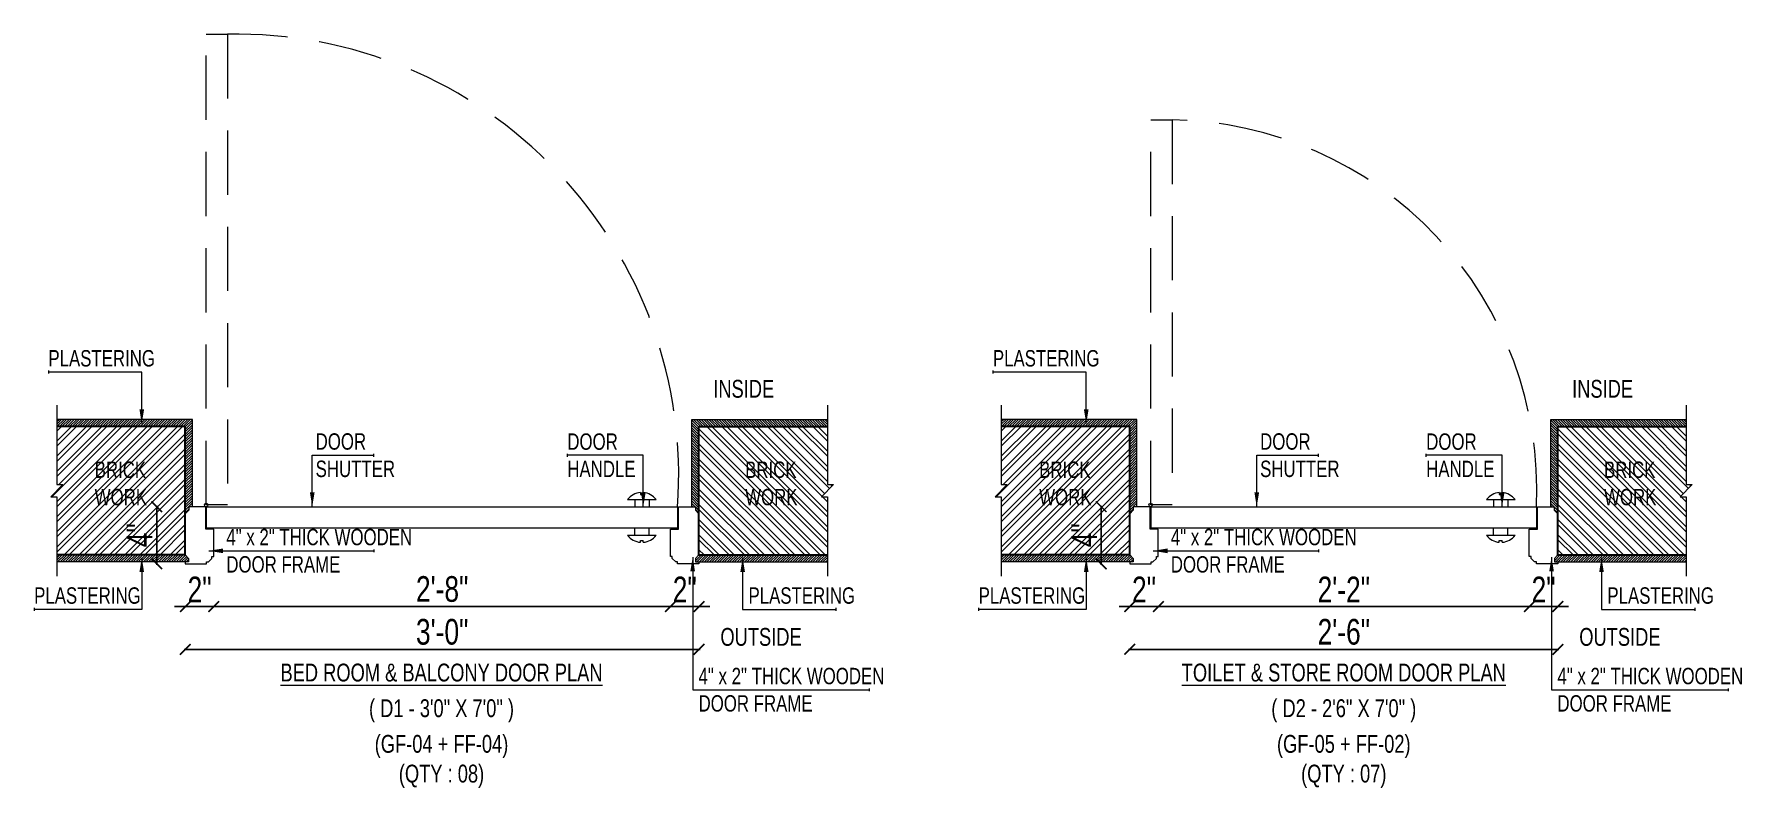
# Model space of a CAD drawing. Header units: inches. Extents: x 3365147 to 3374664, y 1380917 to 1384908.
# Drawn here: x 3372598.6 to 3372718.3, y 1381977.7 to 1382030.5 of the extents above; entities that cross this region are included whole.
import ezdxf

# ---------------------------------------------------------------- set-up
doc = ezdxf.new("R2010")
doc.units = ezdxf.units.IN
doc.header["$LTSCALE"] = 18
doc.header["$MEASUREMENT"] = 0
doc.header["$PDSIZE"] = -1
doc.linetypes.add('CONTINOUS', pattern=[0])
doc.linetypes.add('HIDDEN', pattern=[0.375, 0.25, -0.125])
for name, color, linetype, lineweight in [('DIM-03_BC', 1, 'Continuous', 9), ('DOORS-00_BC', 30, 'Continuous', 18), ('DOORS-SHUTTER_BC', 40, 'Continuous', 9), ('PLASTERING BAND HATCH_BC', 252, 'Continuous', 5), ('PLASTERING BAND-00_BC', 1, 'Continuous', 15), ('TEXT ARROW_BC', 4, 'Continuous', 13), ('TEXT-HEADING_BC', 2, 'Continuous', 25), ('TEXT_BC', 3, 'CONTINOUS', 18), ('TITLE TEXT-01_BC', 1, 'Continuous', 20), ('TITLE TEXT-02_BC', 3, 'Continuous', 18), ('TITLE TEXT-03_BC', 4, 'Continuous', 15), ('WALL-00_BC', 7, 'Continuous', 30), ('WALL-9 inch BRICK HATCH_BC', 22, 'Continuous', 0), ('WALL-ZIGZAG LINE_BC', 3, 'Continuous', 13), ('WINDOWS-00_BC', 30, 'Continuous', 18)]:
    doc.layers.add(name, color=color, linetype=linetype, lineweight=lineweight)
doc.styles.add('BC-TEXT_GENERAL', font='swisscl.ttf')
doc.styles.add('BC-WALL_DIM', font='swisscl.ttf')
doc.styles.add('BC_ROOM _DIM', font='swisscl.ttf')
doc.dimstyles.new('BC-RD2', dxfattribs={"dimscale": 0.8, "dimtxt": 6, "dimasz": 2.5, "dimexe": 4.5, "dimexo": 0, "dimgap": 1, "dimtad": 1, "dimdec": 4, "dimzin": 3, "dimdsep": 46, "dimlunit": 4, "dimtxsty": 'BC_ROOM _DIM', "dimblk": 'ARCHTICK', "dimcen": 0.0625, "dimdle": 0.25, "dimse1": 1, "dimse2": 1, "dimclrd": 8, "dimclre": 4, "dimclrt": 256, "dimadec": 0, "dimazin": 0, "dimtfac": 0.5, "dimtdec": 4, "dimtix": 1, "dimtofl": 0, "dimtmove": 2, "dimatfit": 2, "dimfxl": 0, "dimfrac": 1, "dimtolj": 1, "dimtzin": 1, "dimarcsym": 0})
doc.dimstyles.new('WALL DIM-02_BC', dxfattribs={"dimtxt": 4, "dimasz": 2, "dimexe": 4.5, "dimexo": 0, "dimgap": 1, "dimtad": 1, "dimdec": 1, "dimzin": 0, "dimdsep": 46, "dimlunit": 4, "dimtxsty": 'BC-WALL_DIM', "dimblk": 'ARCHTICK', "dimcen": 0.0625, "dimdle": 0.25, "dimse1": 1, "dimse2": 1, "dimclrd": 7, "dimclre": 4, "dimclrt": 256, "dimadec": 0, "dimazin": 0, "dimtfac": 0.5, "dimtdec": 1, "dimtix": 1, "dimtofl": 0, "dimtmove": 2, "dimatfit": 2, "dimfxl": 0, "dimfrac": 1, "dimtolj": 1, "dimtzin": 1, "dimlwd": -1, "dimarcsym": 0})

# ---------------------------------------------------------------- blocks, each defined once
blk = doc.blocks.new('ARCHTICK')
at = {"color": 0, "const_width": 0.15}
blk.add_lwpolyline([(-0.5, -0.5), (0.5, 0.5)], dxfattribs=at)
blk = doc.blocks.new('*D1458')
at = {"layer": 'Defpoints', "color": 0, "transparency": 16777216}
for p in [(3372675.4, 1381993.37), (3372705.4, 1381993.37), (3372675.4, 1381987.37)]:
    blk.add_point(p, dxfattribs=at)
at = {"layer": 'DIM-03_BC', "color": 254, "lineweight": -2, "transparency": 16777216}
blk.add_line((3372705.47, 1381987.37), (3372675.32, 1381987.37), dxfattribs=at)
at = {"layer": 'DIM-03_BC', "color": 254, "lineweight": -2, "transparency": 16777216, "xscale": 0.75, "yscale": 0.75, "zscale": 0.75, "rotation": 180}
blk.add_blockref('ARCHTICK', (3372675.4, 1381987.37), dxfattribs=at)
at = {"layer": 'DIM-03_BC', "color": 254, "lineweight": -2, "transparency": 16777216, "xscale": 0.75, "yscale": 0.75, "zscale": 0.75}
blk.add_blockref('ARCHTICK', (3372705.4, 1381987.37), dxfattribs=at)
at = {"layer": 'DIM-03_BC', "transparency": 16777216, "insert": (3372690.4, 1381988.59), "char_height": 1.8, "attachment_point": 5, "style": 'BC_ROOM _DIM'}
blk.add_mtext('\\A1;2\'-6"', dxfattribs=at)
blk = doc.blocks.new('_ArchTick')
at = {"color": 0, "linetype": 'ByBlock', "const_width": 0.15}
blk.add_lwpolyline([(-0.5, -0.5), (0.5, 0.5)], dxfattribs=at)
blk = doc.blocks.new('*D1459')
at = {"layer": 'Defpoints', "color": 0, "transparency": 16777216}
for p in [(3372673.4, 1381997.37), (3372675.79, 1381997.37), (3372675.4, 1381993.37)]:
    blk.add_point(p, dxfattribs=at)
at = {"layer": 'DIM-03_BC', "color": 254, "lineweight": -2, "transparency": 16777216}
blk.add_line((3372673.4, 1381993.29), (3372673.4, 1381997.44), dxfattribs=at)
at = {"layer": 'DIM-03_BC', "color": 254, "lineweight": -2, "transparency": 16777216, "xscale": 0.75, "yscale": 0.75, "zscale": 0.75}
for p, rotation in [((3372673.4, 1381997.37), 90), ((3372673.4, 1381993.37), 270)]:
    blk.add_blockref('ARCHTICK', p, dxfattribs=dict(at, rotation=rotation))
at = {"layer": 'DIM-03_BC', "transparency": 16777216, "insert": (3372672.2, 1381995.37), "char_height": 1.8, "attachment_point": 5, "rotation": 90, "style": 'BC_ROOM _DIM'}
blk.add_mtext('\\A1;4"', dxfattribs=at)
blk = doc.blocks.new('*D1467')
at = {"layer": 'Defpoints', "color": 0, "transparency": 16777216}
for p in [(3372677.4, 1381994.84), (3372675.4, 1381993.37), (3372677.4, 1381990.37)]:
    blk.add_point(p, dxfattribs=at)
at = {"layer": 'DIM-03_BC', "color": 254, "lineweight": -2, "transparency": 16777216}
for p, q in [((3372675.4, 1381990.37), (3372674.65, 1381990.37)), ((3372675.4, 1381990.37), (3372677.4, 1381990.37)), ((3372677.4, 1381990.37), (3372678.15, 1381990.37))]:
    blk.add_line(p, q, dxfattribs=at)
at = {"layer": 'DIM-03_BC', "color": 254, "lineweight": -2, "transparency": 16777216, "xscale": 0.75, "yscale": 0.75, "zscale": 0.75}
blk.add_blockref('ARCHTICK', (3372675.4, 1381990.37), dxfattribs=at)
at = {"layer": 'DIM-03_BC', "color": 254, "lineweight": -2, "transparency": 16777216, "xscale": 0.75, "yscale": 0.75, "zscale": 0.75, "rotation": 180}
blk.add_blockref('ARCHTICK', (3372677.4, 1381990.37), dxfattribs=at)
at = {"layer": 'DIM-03_BC', "transparency": 16777216, "insert": (3372676.4, 1381991.57), "char_height": 1.8, "attachment_point": 5, "style": 'BC_ROOM _DIM'}
blk.add_mtext('\\A1;2"', dxfattribs=at)
blk = doc.blocks.new('*D1468')
at = {"layer": 'Defpoints', "color": 0, "transparency": 16777216}
for p in [(3372677.4, 1381994.84), (3372703.4, 1381994.84), (3372703.4, 1381990.37)]:
    blk.add_point(p, dxfattribs=at)
at = {"layer": 'DIM-03_BC', "color": 254, "lineweight": -2, "transparency": 16777216}
blk.add_line((3372677.32, 1381990.37), (3372703.47, 1381990.37), dxfattribs=at)
at = {"layer": 'DIM-03_BC', "color": 254, "lineweight": -2, "transparency": 16777216, "xscale": 0.75, "yscale": 0.75, "zscale": 0.75, "rotation": 180}
blk.add_blockref('ARCHTICK', (3372677.4, 1381990.37), dxfattribs=at)
at = {"layer": 'DIM-03_BC', "color": 254, "lineweight": -2, "transparency": 16777216, "xscale": 0.75, "yscale": 0.75, "zscale": 0.75}
blk.add_blockref('ARCHTICK', (3372703.4, 1381990.37), dxfattribs=at)
at = {"layer": 'DIM-03_BC', "transparency": 16777216, "insert": (3372690.4, 1381991.57), "char_height": 1.8, "attachment_point": 5, "style": 'BC_ROOM _DIM'}
blk.add_mtext('\\A1;2\'-2"', dxfattribs=at)
blk = doc.blocks.new('*D1469')
at = {"layer": 'Defpoints', "color": 0, "transparency": 16777216}
for p in [(3372703.4, 1381994.84), (3372705.4, 1381993.37), (3372705.4, 1381990.37)]:
    blk.add_point(p, dxfattribs=at)
at = {"layer": 'DIM-03_BC', "color": 254, "lineweight": -2, "transparency": 16777216}
for p, q in [((3372703.4, 1381990.37), (3372702.65, 1381990.37)), ((3372703.4, 1381990.37), (3372705.4, 1381990.37)), ((3372705.4, 1381990.37), (3372706.15, 1381990.37))]:
    blk.add_line(p, q, dxfattribs=at)
at = {"layer": 'DIM-03_BC', "color": 254, "lineweight": -2, "transparency": 16777216, "xscale": 0.75, "yscale": 0.75, "zscale": 0.75}
blk.add_blockref('ARCHTICK', (3372703.4, 1381990.37), dxfattribs=at)
at = {"layer": 'DIM-03_BC', "color": 254, "lineweight": -2, "transparency": 16777216, "xscale": 0.75, "yscale": 0.75, "zscale": 0.75, "rotation": 180}
blk.add_blockref('ARCHTICK', (3372705.4, 1381990.37), dxfattribs=at)
at = {"layer": 'DIM-03_BC', "transparency": 16777216, "insert": (3372704.4, 1381991.57), "char_height": 1.8, "attachment_point": 5, "style": 'BC_ROOM _DIM'}
blk.add_mtext('\\A1;2"', dxfattribs=at)
blk = doc.blocks.new('*D1479')
at = {"layer": 'Defpoints', "color": 0, "transparency": 16777216}
for p in [(3372609.22, 1381993.37), (3372645.22, 1381993.37), (3372609.22, 1381987.37)]:
    blk.add_point(p, dxfattribs=at)
at = {"layer": 'DIM-03_BC', "color": 254, "lineweight": -2, "transparency": 16777216}
blk.add_line((3372645.29, 1381987.37), (3372609.14, 1381987.37), dxfattribs=at)
at = {"layer": 'DIM-03_BC', "color": 254, "lineweight": -2, "transparency": 16777216, "xscale": 0.75, "yscale": 0.75, "zscale": 0.75, "rotation": 180}
blk.add_blockref('ARCHTICK', (3372609.22, 1381987.37), dxfattribs=at)
at = {"layer": 'DIM-03_BC', "color": 254, "lineweight": -2, "transparency": 16777216, "xscale": 0.75, "yscale": 0.75, "zscale": 0.75}
blk.add_blockref('ARCHTICK', (3372645.22, 1381987.37), dxfattribs=at)
at = {"layer": 'DIM-03_BC', "transparency": 16777216, "insert": (3372627.22, 1381988.59), "char_height": 1.8, "attachment_point": 5, "style": 'BC_ROOM _DIM'}
blk.add_mtext('\\A1;3\'-0"', dxfattribs=at)
blk = doc.blocks.new('*D1480')
at = {"layer": 'Defpoints', "color": 0, "transparency": 16777216}
for p in [(3372607.22, 1381997.37), (3372609.61, 1381997.37), (3372609.22, 1381993.37)]:
    blk.add_point(p, dxfattribs=at)
at = {"layer": 'DIM-03_BC', "color": 254, "lineweight": -2, "transparency": 16777216}
blk.add_line((3372607.22, 1381993.29), (3372607.22, 1381997.44), dxfattribs=at)
at = {"layer": 'DIM-03_BC', "color": 254, "lineweight": -2, "transparency": 16777216, "xscale": 0.75, "yscale": 0.75, "zscale": 0.75}
for p, rotation in [((3372607.22, 1381997.37), 90), ((3372607.22, 1381993.37), 270)]:
    blk.add_blockref('ARCHTICK', p, dxfattribs=dict(at, rotation=rotation))
at = {"layer": 'DIM-03_BC', "transparency": 16777216, "insert": (3372606.02, 1381995.37), "char_height": 1.8, "attachment_point": 5, "rotation": 90, "style": 'BC_ROOM _DIM'}
blk.add_mtext('\\A1;4"', dxfattribs=at)
blk = doc.blocks.new('*D1481')
at = {"layer": 'Defpoints', "color": 0, "transparency": 16777216}
for p in [(3372611.22, 1381994.84), (3372609.22, 1381993.37), (3372611.22, 1381990.37)]:
    blk.add_point(p, dxfattribs=at)
at = {"layer": 'DIM-03_BC', "color": 254, "lineweight": -2, "transparency": 16777216}
for p, q in [((3372609.22, 1381990.37), (3372608.47, 1381990.37)), ((3372609.22, 1381990.37), (3372611.22, 1381990.37)), ((3372611.22, 1381990.37), (3372611.97, 1381990.37))]:
    blk.add_line(p, q, dxfattribs=at)
at = {"layer": 'DIM-03_BC', "color": 254, "lineweight": -2, "transparency": 16777216, "xscale": 0.75, "yscale": 0.75, "zscale": 0.75}
blk.add_blockref('ARCHTICK', (3372609.22, 1381990.37), dxfattribs=at)
at = {"layer": 'DIM-03_BC', "color": 254, "lineweight": -2, "transparency": 16777216, "xscale": 0.75, "yscale": 0.75, "zscale": 0.75, "rotation": 180}
blk.add_blockref('ARCHTICK', (3372611.22, 1381990.37), dxfattribs=at)
at = {"layer": 'DIM-03_BC', "transparency": 16777216, "insert": (3372610.22, 1381991.57), "char_height": 1.8, "attachment_point": 5, "style": 'BC_ROOM _DIM'}
blk.add_mtext('\\A1;2"', dxfattribs=at)
blk = doc.blocks.new('*D1482')
at = {"layer": 'Defpoints', "color": 0, "transparency": 16777216}
for p in [(3372611.22, 1381994.84), (3372643.22, 1381994.84), (3372643.22, 1381990.37)]:
    blk.add_point(p, dxfattribs=at)
at = {"layer": 'DIM-03_BC', "color": 254, "lineweight": -2, "transparency": 16777216}
blk.add_line((3372611.14, 1381990.37), (3372643.29, 1381990.37), dxfattribs=at)
at = {"layer": 'DIM-03_BC', "color": 254, "lineweight": -2, "transparency": 16777216, "xscale": 0.75, "yscale": 0.75, "zscale": 0.75, "rotation": 180}
blk.add_blockref('ARCHTICK', (3372611.22, 1381990.37), dxfattribs=at)
at = {"layer": 'DIM-03_BC', "color": 254, "lineweight": -2, "transparency": 16777216, "xscale": 0.75, "yscale": 0.75, "zscale": 0.75}
blk.add_blockref('ARCHTICK', (3372643.22, 1381990.37), dxfattribs=at)
at = {"layer": 'DIM-03_BC', "transparency": 16777216, "insert": (3372627.22, 1381991.59), "char_height": 1.8, "attachment_point": 5, "style": 'BC_ROOM _DIM'}
blk.add_mtext('\\A1;2\'-8"', dxfattribs=at)
blk = doc.blocks.new('*D1483')
at = {"layer": 'Defpoints', "color": 0, "transparency": 16777216}
for p in [(3372643.22, 1381994.84), (3372645.22, 1381993.37), (3372645.22, 1381990.37)]:
    blk.add_point(p, dxfattribs=at)
at = {"layer": 'DIM-03_BC', "color": 254, "lineweight": -2, "transparency": 16777216}
for p, q in [((3372643.22, 1381990.37), (3372642.47, 1381990.37)), ((3372643.22, 1381990.37), (3372645.22, 1381990.37)), ((3372645.22, 1381990.37), (3372645.97, 1381990.37))]:
    blk.add_line(p, q, dxfattribs=at)
at = {"layer": 'DIM-03_BC', "color": 254, "lineweight": -2, "transparency": 16777216, "xscale": 0.75, "yscale": 0.75, "zscale": 0.75}
blk.add_blockref('ARCHTICK', (3372643.22, 1381990.37), dxfattribs=at)
at = {"layer": 'DIM-03_BC', "color": 254, "lineweight": -2, "transparency": 16777216, "xscale": 0.75, "yscale": 0.75, "zscale": 0.75, "rotation": 180}
blk.add_blockref('ARCHTICK', (3372645.22, 1381990.37), dxfattribs=at)
at = {"layer": 'DIM-03_BC', "transparency": 16777216, "insert": (3372644.22, 1381991.57), "char_height": 1.8, "attachment_point": 5, "style": 'BC_ROOM _DIM'}
blk.add_mtext('\\A1;2"', dxfattribs=at)

msp = doc.modelspace()

# ---------------------------------------------------------------- hatches: boundary and pattern name
at = {"layer": 'PLASTERING BAND HATCH_BC', "transparency": 33554687}
h = msp.add_hatch(dxfattribs=at)
h.set_pattern_fill('ANSI31', color=256)
h.set_pattern_definition([(45, (3372605.4903, 1381993.76464), (-0.0883883, 0.0883883), [])])
h.paths.add_polyline_path([(3372600.21531, 1381993.9948), (3372600.21531, 1381993.4948), (3372609.21531, 1381993.4948), (3372609.45531, 1381993.4948), (3372609.45531, 1381993.7448), (3372609.21531, 1381993.9948)])
h.paths.add_polyline_path([(3372609.21531, 1381996.8698), (3372609.46531, 1381997.1198), (3372609.46531, 1381997.3698), (3372609.71531, 1381997.3698), (3372609.71531, 1382003.4948), (3372600.21531, 1382003.4948), (3372600.21531, 1382002.9948), (3372609.21531, 1382002.9948)])
h = msp.add_hatch(dxfattribs=at)
h.set_pattern_fill('ANSI31', color=256, angle=90)
h.set_pattern_definition([(135, (3373781.76227, 1385196.18341), (-0.0883883476, -0.0883883476), [])])
h.paths.add_polyline_path([(3372644.96531, 1381997.1198), (3372645.21531, 1381996.8698), (3372645.21531, 1382002.9948), (3372654.21531, 1382002.9948), (3372654.21531, 1382003.4948), (3372644.71531, 1382003.4948), (3372644.71531, 1381997.3698), (3372644.96531, 1381997.3698)])
h = msp.add_hatch(dxfattribs=at)
h.set_pattern_fill('ANSI31', color=256)
h.set_pattern_definition([(45, (3372671.67304, 1381993.76464), (-0.0883883, 0.0883883), [])])
h.paths.add_polyline_path([(3372675.63805, 1381993.4948), (3372675.63805, 1381993.7448), (3372675.39805, 1381993.9948), (3372666.39805, 1381993.9948), (3372666.39805, 1381993.4948), (3372675.39805, 1381993.4948)])
h.paths.add_polyline_path([(3372675.39805, 1381996.8698), (3372675.64805, 1381997.1198), (3372675.64805, 1381997.3698), (3372675.89805, 1381997.3698), (3372675.89805, 1382003.4948), (3372666.39805, 1382003.4948), (3372666.39805, 1382002.9948), (3372675.39805, 1382002.9948)])
h = msp.add_hatch(dxfattribs=at)
h.set_pattern_fill('ANSI31', color=256, angle=90)
h.set_pattern_definition([(135, (3373841.94502, 1385196.18341), (-0.0883883476, -0.0883883476), [])])
h.paths.add_polyline_path([(3372705.14805, 1381997.1198), (3372705.39805, 1381996.8698), (3372705.39805, 1382002.9948), (3372714.39805, 1382002.9948), (3372714.39805, 1382003.4948), (3372704.89805, 1382003.4948), (3372704.89805, 1381997.3698), (3372705.14805, 1381997.3698)])
h = msp.add_hatch(dxfattribs=at)
h.set_pattern_fill('ANSI31', color=256)
h.set_pattern_definition([(45, (3373781.76227, 1385196.18341), (-0.0883883476, 0.0883883476), [])])
h.paths.add_polyline_path([(3372654.21531, 1381993.9948), (3372645.21531, 1381993.9948), (3372644.97531, 1381993.7448), (3372644.97531, 1381993.4948), (3372645.21531, 1381993.4948), (3372654.21531, 1381993.4948)])
h = msp.add_hatch(dxfattribs=at)
h.set_pattern_fill('ANSI31', color=256)
h.set_pattern_definition([(45, (3373841.94502, 1385196.18341), (-0.0883883476, 0.0883883476), [])])
h.paths.add_polyline_path([(3372714.39805, 1381993.9948), (3372705.39805, 1381993.9948), (3372705.15805, 1381993.7448), (3372705.15805, 1381993.4948), (3372705.39805, 1381993.4948), (3372714.39805, 1381993.4948)])
at = {"layer": 'WALL-9 inch BRICK HATCH_BC', "transparency": 33554687}
h = msp.add_hatch(dxfattribs=at)
h.set_pattern_fill('ANSI32', color=256, scale=2)
h.set_pattern_definition([(45, (3372609.2153, 1381993.9948), (-0.53033, 0.53033), []), (45, (3372609.56886, 1381993.9948), (-0.53033, 0.53033), [])])
h.paths.add_polyline_path([(3372599.79343, 1381998.07293), (3372600.21531, 1381998.07293), (3372600.21531, 1381993.9948), (3372609.21531, 1381993.9948), (3372609.21531, 1382002.9948), (3372600.21531, 1382002.9948), (3372600.21531, 1381998.91668), (3372600.63718, 1381998.91668)])
h = msp.add_hatch(dxfattribs=at)
h.set_pattern_fill('ANSI32', color=256, scale=2, angle=90)
h.set_pattern_definition([(135, (3372645.2153, 1381993.9948), (-0.53033, -0.53033), []), (135, (3372645.2153, 1381994.34836), (-0.53033, -0.53033), [])])
h.paths.add_polyline_path([(3372654.21531, 1381998.07293), (3372653.79343, 1381998.07293), (3372654.63718, 1381998.91668), (3372654.21531, 1381998.91668), (3372654.21531, 1382002.9948), (3372645.21531, 1382002.9948), (3372645.21531, 1381993.9948), (3372654.21531, 1381993.9948)])
h = msp.add_hatch(dxfattribs=at)
h.set_pattern_fill('ANSI32', color=256, scale=2)
h.set_pattern_definition([(45, (3372675.39805, 1381993.9948), (-0.53033, 0.53033), []), (45, (3372675.7516, 1381993.9948), (-0.53033, 0.53033), [])])
h.paths.add_polyline_path([(3372665.97618, 1381998.07293), (3372666.39805, 1381998.07293), (3372666.39805, 1381993.9948), (3372675.39805, 1381993.9948), (3372675.39805, 1382002.9948), (3372666.39805, 1382002.9948), (3372666.39805, 1381998.91668), (3372666.81993, 1381998.91668)])
h = msp.add_hatch(dxfattribs=at)
h.set_pattern_fill('ANSI32', color=256, scale=2, angle=90)
h.set_pattern_definition([(135, (3372705.39805, 1381993.9948), (-0.53033, -0.53033), []), (135, (3372705.39805, 1381994.34836), (-0.53033, -0.53033), [])])
h.paths.add_polyline_path([(3372714.39805, 1381998.07293), (3372713.97618, 1381998.07293), (3372714.81993, 1381998.91668), (3372714.39805, 1381998.91668), (3372714.39805, 1382002.9948), (3372705.39805, 1382002.9948), (3372705.39805, 1381993.9948), (3372714.39805, 1381993.9948)])

# ---------------------------------------------------------------- linework, layer by layer
at = {"layer": 'DOORS-00_BC', "transparency": 33554687}
for points in [[(3372610.71531, 1381993.3698), (3372610.71531, 1381993.4948), (3372610.84031, 1381993.4948), (3372611.09031, 1381993.7448), (3372611.09031, 1381993.8698), (3372611.21531, 1381993.8698), (3372611.21531, 1381995.8073), (3372610.65281, 1381995.8073), (3372610.65281, 1381997.3698), (3372609.46531, 1381997.3698), (3372609.46531, 1381997.1198), (3372609.21531, 1381996.8698), (3372609.21531, 1381996.8698), (3372609.21531, 1381996.8698), (3372609.21531, 1381993.9948), (3372609.45531, 1381993.7448), (3372609.45531, 1381993.4948), (3372609.21531, 1381993.4948), (3372609.21531, 1381993.3698), (3372609.21531, 1381993.3698), (3372609.21531, 1381993.3698)], [(3372643.71531, 1381993.3698), (3372643.71531, 1381993.4948), (3372643.59031, 1381993.4948), (3372643.34031, 1381993.7448), (3372643.34031, 1381993.8698), (3372643.21531, 1381993.8698), (3372643.21531, 1381995.8073), (3372643.77781, 1381995.8073), (3372643.77781, 1381997.3698), (3372644.96531, 1381997.3698), (3372644.96531, 1381997.1198), (3372645.21531, 1381996.8698), (3372645.21531, 1381996.8698), (3372645.21531, 1381996.8698), (3372645.21531, 1381993.9948), (3372644.97531, 1381993.7448), (3372644.97531, 1381993.4948), (3372645.21531, 1381993.4948), (3372645.21531, 1381993.3698), (3372645.21531, 1381993.3698), (3372645.21531, 1381993.3698)], [(3372676.89805, 1381993.3698), (3372676.89805, 1381993.4948), (3372677.02305, 1381993.4948), (3372677.27305, 1381993.7448), (3372677.27305, 1381993.8698), (3372677.39805, 1381993.8698), (3372677.39805, 1381995.8073), (3372676.83555, 1381995.8073), (3372676.83555, 1381997.3698), (3372675.64805, 1381997.3698), (3372675.64805, 1381997.1198), (3372675.39805, 1381996.8698), (3372675.39805, 1381996.8698), (3372675.39805, 1381996.8698), (3372675.39805, 1381993.9948), (3372675.63805, 1381993.7448), (3372675.63805, 1381993.4948), (3372675.39805, 1381993.4948), (3372675.39805, 1381993.3698), (3372675.39805, 1381993.3698), (3372675.39805, 1381993.3698)], [(3372703.89805, 1381993.3698), (3372703.89805, 1381993.4948), (3372703.77305, 1381993.4948), (3372703.52305, 1381993.7448), (3372703.52305, 1381993.8698), (3372703.39805, 1381993.8698), (3372703.39805, 1381995.8073), (3372703.96055, 1381995.8073), (3372703.96055, 1381997.3698), (3372705.14805, 1381997.3698), (3372705.14805, 1381997.1198), (3372705.39805, 1381996.8698), (3372705.39805, 1381996.8698), (3372705.39805, 1381996.8698), (3372705.39805, 1381993.9948), (3372705.15805, 1381993.7448), (3372705.15805, 1381993.4948), (3372705.39805, 1381993.4948), (3372705.39805, 1381993.3698), (3372705.39805, 1381993.3698), (3372705.39805, 1381993.3698)]]:
    msp.add_lwpolyline(points, close=True, dxfattribs=at)
at = {"layer": 'DOORS-SHUTTER_BC', "transparency": 33554687}
for p, q in [((3372641.11125, 1381998.36566), (3372641.11125, 1381998.23045)), ((3372641.11125, 1381998.23045), (3372641.31469, 1381998.23045)), ((3372641.31469, 1381998.36566), (3372641.31469, 1381998.23045)), ((3372701.29399, 1381998.36566), (3372701.29399, 1381998.23045)), ((3372701.29399, 1381998.23045), (3372701.49743, 1381998.23045)), ((3372701.49743, 1381998.36566), (3372701.49743, 1381998.23045)), ((3372640.21297, 1381997.8698), (3372642.21297, 1381997.8698)), ((3372640.71297, 1381997.8698), (3372640.71297, 1381997.3698)), ((3372641.71297, 1381997.8698), (3372641.71297, 1381997.3698)), ((3372700.39571, 1381997.8698), (3372702.39571, 1381997.8698)), ((3372700.89571, 1381997.8698), (3372700.89571, 1381997.3698)), ((3372701.89571, 1381997.8698), (3372701.89571, 1381997.3698)), ((3372640.71297, 1381995.3698), (3372640.71297, 1381995.8698)), ((3372641.71297, 1381995.3698), (3372641.71297, 1381995.8698)), ((3372700.89571, 1381995.3698), (3372700.89571, 1381995.8698)), ((3372701.89571, 1381995.3698), (3372701.89571, 1381995.8698)), ((3372640.21297, 1381995.3698), (3372642.21297, 1381995.3698)), ((3372641.11125, 1381995.00916), (3372641.31469, 1381995.00916)), ((3372641.11125, 1381994.87395), (3372641.11125, 1381995.00916)), ((3372641.31469, 1381994.87395), (3372641.31469, 1381995.00916)), ((3372700.39571, 1381995.3698), (3372702.39571, 1381995.3698)), ((3372701.29399, 1381995.00916), (3372701.49743, 1381995.00916)), ((3372701.29399, 1381994.87395), (3372701.29399, 1381995.00916)), ((3372701.49743, 1381994.87395), (3372701.49743, 1381995.00916))]:
    msp.add_line(p, q, dxfattribs=at)
at = {"layer": 'DOORS-SHUTTER_BC', "linetype": 'HIDDEN', "transparency": 33554687}
for points in [[(3372612.18409, 1382030.4948), (3372612.18409, 1381997.4948), (3372610.68409, 1381997.4948), (3372610.68409, 1382030.4948), (3372612.18409, 1382030.4948)], [(3372678.36684, 1382024.4948), (3372678.36684, 1381997.4948), (3372676.86684, 1381997.4948), (3372676.86684, 1382024.4948), (3372678.36684, 1382024.4948)]]:
    msp.add_lwpolyline(points, dxfattribs=at)
at = {"layer": 'DOORS-SHUTTER_BC', "transparency": 33554687}
for points in [[(3372643.71531, 1381995.8698), (3372610.71534, 1381995.8698), (3372610.71534, 1381997.3698), (3372643.71531, 1381997.3698), (3372643.71531, 1381995.8698)], [(3372703.89805, 1381995.8698), (3372676.89809, 1381995.8698), (3372676.89809, 1381997.3698), (3372703.89805, 1381997.3698), (3372703.89805, 1381995.8698)]]:
    msp.add_lwpolyline(points, dxfattribs=at)
at = {"layer": 'DOORS-SHUTTER_BC', "linetype": 'HIDDEN', "transparency": 33554687}
for centre, radius, start, end in [((3372612.84857, 1381999.55779), 30.94415, 355.9453712, 91.2304379), ((3372677.98838, 1381998.56058), 25.93699, 357.3686074, 89.1639434)]:
    msp.add_arc(centre, radius, start, end, dxfattribs=at)
at = {"layer": 'DOORS-SHUTTER_BC', "transparency": 33554687}
for centre, start, end in [((3372641.21297, 1381997.1198), 94.6676792, 143.1301023), ((3372641.21297, 1381997.1198), 36.8698977, 85.3323208), ((3372701.39571, 1381997.1198), 94.6676792, 143.1301023), ((3372701.39571, 1381997.1198), 36.8698977, 85.3323208), ((3372641.21297, 1381996.1198), 216.8698977, 265.3323208), ((3372641.21297, 1381996.1198), 274.6676792, 323.1301023), ((3372701.39571, 1381996.1198), 216.8698977, 265.3323208), ((3372701.39571, 1381996.1198), 274.6676792, 323.1301023)]:
    msp.add_arc(centre, 1.25, start, end, dxfattribs=at)
at = {"layer": 'PLASTERING BAND-00_BC', "transparency": 33554687}
for p, q in [((3372609.71531, 1382003.4948), (3372600.21531, 1382003.4948)), ((3372609.71531, 1381997.3698), (3372609.71531, 1382003.4948)), ((3372644.71531, 1381997.3698), (3372644.71531, 1382003.4948)), ((3372644.71531, 1382003.4948), (3372654.21531, 1382003.4948)), ((3372675.89805, 1382003.4948), (3372666.39805, 1382003.4948)), ((3372675.89805, 1381997.3698), (3372675.89805, 1382003.4948)), ((3372704.89805, 1381997.3698), (3372704.89805, 1382003.4948)), ((3372704.89805, 1382003.4948), (3372714.39805, 1382003.4948)), ((3372609.21531, 1381993.4948), (3372600.21531, 1381993.4948)), ((3372645.21531, 1381993.4948), (3372654.21531, 1381993.4948)), ((3372675.39805, 1381993.4948), (3372666.39805, 1381993.4948)), ((3372705.39805, 1381993.4948), (3372714.39805, 1381993.4948))]:
    msp.add_line(p, q, dxfattribs=at)
at = {"layer": 'TEXT ARROW_BC', "transparency": 33554687}
for p, q in [((3372599.62826, 1382006.91022), (3372599.62826, 1382006.71022)), ((3372665.81101, 1382006.91022), (3372665.81101, 1382006.71022)), ((3372622.43561, 1382000.87686), (3372622.43561, 1382001.07686)), ((3372635.99009, 1382000.87686), (3372635.99009, 1382001.07686)), ((3372688.61836, 1382000.87686), (3372688.61836, 1382001.07686)), ((3372696.17284, 1382000.87686), (3372696.17284, 1382001.07686)), ((3372622.45525, 1381994.1781), (3372622.45525, 1381994.3781)), ((3372688.638, 1381994.1781), (3372688.638, 1381994.3781)), ((3372598.62826, 1381990.27582), (3372598.62826, 1381990.07582)), ((3372654.81495, 1381990.27582), (3372654.81495, 1381990.07582)), ((3372664.81101, 1381990.27582), (3372664.81101, 1381990.07582)), ((3372714.99769, 1381990.27582), (3372714.99769, 1381990.07582)), ((3372657.14055, 1381984.63324), (3372657.14055, 1381984.43324)), ((3372717.3233, 1381984.63324), (3372717.3233, 1381984.43324))]:
    msp.add_line(p, q, dxfattribs=at)
at = {"layer": 'WALL-00_BC', "transparency": 33554687}
for p, q in [((3372609.21531, 1382002.9948), (3372600.21531, 1382002.9948)), ((3372609.21531, 1381993.9948), (3372609.21531, 1382002.9948)), ((3372645.21531, 1381993.9948), (3372645.21531, 1382002.9948)), ((3372645.21531, 1382002.9948), (3372654.21531, 1382002.9948)), ((3372675.39805, 1382002.9948), (3372666.39805, 1382002.9948)), ((3372675.39805, 1381993.9948), (3372675.39805, 1382002.9948)), ((3372705.39805, 1381993.9948), (3372705.39805, 1382002.9948)), ((3372705.39805, 1382002.9948), (3372714.39805, 1382002.9948)), ((3372609.21531, 1381993.9948), (3372600.21531, 1381993.9948)), ((3372645.21531, 1381993.9948), (3372654.21531, 1381993.9948)), ((3372675.39805, 1381993.9948), (3372666.39805, 1381993.9948)), ((3372705.39805, 1381993.9948), (3372714.39805, 1381993.9948))]:
    msp.add_line(p, q, dxfattribs=at)
at = {"layer": 'WALL-ZIGZAG LINE_BC', "transparency": 33554687}
for points in [[(3372600.21531, 1382004.4948), (3372600.21531, 1381998.91668), (3372600.63718, 1381998.91668), (3372599.79343, 1381998.07293), (3372600.21531, 1381998.07293), (3372600.21531, 1381992.4948)], [(3372654.21531, 1382004.4948), (3372654.21531, 1381998.91668), (3372654.63718, 1381998.91668), (3372653.79343, 1381998.07293), (3372654.21531, 1381998.07293), (3372654.21531, 1381992.4948)], [(3372666.39805, 1382004.4948), (3372666.39805, 1381998.91668), (3372666.81993, 1381998.91668), (3372665.97618, 1381998.07293), (3372666.39805, 1381998.07293), (3372666.39805, 1381992.4948)], [(3372714.39805, 1382004.4948), (3372714.39805, 1381998.91668), (3372714.81993, 1381998.91668), (3372713.97618, 1381998.07293), (3372714.39805, 1381998.07293), (3372714.39805, 1381992.4948)]]:
    msp.add_lwpolyline(points, dxfattribs=at)
at = {"layer": 'WINDOWS-00_BC', "transparency": 33554687}
for centre in [(3372610.68409, 1381997.4948), (3372676.86684, 1381997.4948)]:
    msp.add_circle(centre, 0.125, dxfattribs=at)

# ---------------------------------------------------------------- texts
at = {"layer": 'TEXT-HEADING_BC', "transparency": 33554687, "char_height": 1.25, "style": 'BC-TEXT_GENERAL'}
for s, insert, attachment_point in [('INSIDE', (3372646.21531, 1382004.9948), 7), ('INSIDE', (3372706.39805, 1382004.9948), 7), ('OUTSIDE', (3372646.71531, 1381988.8698), 1), ('OUTSIDE', (3372706.89805, 1381988.8698), 1)]:
    msp.add_mtext(s, dxfattribs=dict(at, insert=insert, attachment_point=attachment_point))
at = {"layer": 'TEXT_BC', "transparency": 33554687, "char_height": 1.15, "attachment_point": 4, "style": 'BC-TEXT_GENERAL'}
for s, insert in [('\\A1;PLASTERING\\P ', (3372599.62826, 1382006.81022)), ('\\A1;PLASTERING\\P ', (3372665.81101, 1382006.81022)), ('\\A1;DOOR\\PSHUTTER ', (3372618.35275, 1382000.97686)), ('\\A1;DOOR\\PHANDLE ', (3372635.99009, 1382000.97686)), ('\\A1;DOOR\\PSHUTTER ', (3372684.5355, 1382000.97686)), ('\\A1;DOOR\\PHANDLE ', (3372696.17284, 1382000.97686)), ('\\A1;BRICK\\PWORK', (3372602.87004, 1381998.99675)), ('\\A1;BRICK\\PWORK', (3372648.45164, 1381998.99675)), ('\\A1;BRICK\\PWORK', (3372669.05278, 1381998.99675)), ('\\A1;BRICK\\PWORK', (3372708.63438, 1381998.99675)), ('\\A1;4" x 2" THICK WOODEN \\PDOOR FRAME', (3372612.09523, 1381994.2781)), ('\\A1;4" x 2" THICK WOODEN \\PDOOR FRAME', (3372678.27798, 1381994.2781)), ('\\A1;PLASTERING\\P ', (3372598.62826, 1381990.17582)), ('\\A1;PLASTERING\\P ', (3372648.68668, 1381990.17582)), ('\\A1;PLASTERING\\P ', (3372664.81101, 1381990.17582)), ('\\A1;PLASTERING\\P ', (3372708.86942, 1381990.17582)), ('\\A1;4" x 2" THICK WOODEN \\PDOOR FRAME', (3372645.18495, 1381984.53324)), ('\\A1;4" x 2" THICK WOODEN \\PDOOR FRAME', (3372705.3677, 1381984.53324))]:
    msp.add_mtext(s, dxfattribs=dict(at, insert=insert))
at = {"layer": 'TITLE TEXT-01_BC', "transparency": 33554687, "char_height": 1.25, "attachment_point": 2, "style": 'BC-TEXT_GENERAL'}
for s, insert in [('{\\LBED ROOM & BALCONY DOOR PLAN  }', (3372627.1732, 1381986.3698)), ('{\\LTOILET & STORE ROOM DOOR PLAN  }', (3372690.39805, 1381986.3698))]:
    msp.add_mtext(s, dxfattribs=dict(at, insert=insert))
at = {"layer": 'TITLE TEXT-02_BC', "transparency": 33554687, "char_height": 1.25, "attachment_point": 2, "style": 'BC-TEXT_GENERAL'}
for s, insert in [('( D1 - 3\'0" X 7\'0" )', (3372627.1732, 1381983.8698)), ('( D2 - 2\'6" X 7\'0" )', (3372690.39805, 1381983.8698))]:
    msp.add_mtext(s, dxfattribs=dict(at, insert=insert))
at = {"layer": 'TITLE TEXT-03_BC', "transparency": 33554687, "char_height": 1.25, "attachment_point": 2, "style": 'BC-TEXT_GENERAL'}
for s, insert in [('(GF-04 + FF-04)\\P(QTY : 08)', (3372627.1732, 1381981.3698)), ('(GF-05 + FF-02)\\P(QTY : 07)', (3372690.39805, 1381981.3698))]:
    msp.add_mtext(s, dxfattribs=dict(at, insert=insert))

# ---------------------------------------------------------------- dimensions: what is measured, and where the dimension line sits
at = {"layer": 'DIM-03_BC', "transparency": 33554687}
for base, p1, p2, picture, middle in [((3372607.21531, 1381997.3698), (3372609.21531, 1381993.3698), (3372609.60727, 1381997.3698), '*D1480', (3372606.01531, 1381995.3698)), ((3372673.39805, 1381997.3698), (3372675.39805, 1381993.3698), (3372675.79002, 1381997.3698), '*D1459', (3372672.19805, 1381995.3698))]:
    dim = msp.add_linear_dim(base=base, p1=p1, p2=p2, angle=90, dimstyle='BC-RD2', override={"dimscale": 0.3, "dimdec": 2, "dimpost": '\\X', "dimclrd": 254, "dimtofl": 1}, dxfattribs=at)
    dim.commit()
    dim.dimension.update_dxf_attribs({"geometry": picture, "text_midpoint": middle})
for base, p1, p2, picture, middle in [((3372611.21531, 1381990.3698), (3372609.21531, 1381993.3698), (3372611.21531, 1381994.83855), '*D1481', (3372610.21531, 1381991.57334)), ((3372643.21531, 1381990.3698), (3372611.21531, 1381994.83855), (3372643.21531, 1381994.83855), '*D1482', (3372627.21531, 1381991.59162)), ((3372645.21531, 1381990.3698), (3372643.21531, 1381994.83855), (3372645.21531, 1381993.3698), '*D1483', (3372644.21531, 1381991.57334)), ((3372677.39805, 1381990.3698), (3372675.39805, 1381993.3698), (3372677.39805, 1381994.83855), '*D1467', (3372676.39805, 1381991.57334)), ((3372703.39805, 1381990.3698), (3372677.39805, 1381994.83855), (3372703.39805, 1381994.83855), '*D1468', (3372690.39805, 1381991.57334)), ((3372705.39805, 1381990.3698), (3372703.39805, 1381994.83855), (3372705.39805, 1381993.3698), '*D1469', (3372704.39805, 1381991.57334)), ((3372609.21531, 1381987.3698), (3372645.21531, 1381993.3698), (3372609.21531, 1381993.3698), '*D1479', (3372627.21531, 1381988.5928)), ((3372675.39805, 1381987.3698), (3372705.39805, 1381993.3698), (3372675.39805, 1381993.3698), '*D1458', (3372690.39805, 1381988.59162))]:
    dim = msp.add_linear_dim(base=base, p1=p1, p2=p2, dimstyle='BC-RD2', override={"dimscale": 0.3, "dimdec": 2, "dimpost": '\\X', "dimclrd": 254, "dimtofl": 1}, dxfattribs=at)
    dim.commit()
    dim.dimension.update_dxf_attribs({"geometry": picture, "text_midpoint": middle})

# ---------------------------------------------------------------- leaders
at = {"layer": 'TEXT ARROW_BC', "transparency": 33554687}
for points, override in [([(3372606.16823, 1382003.20317), (3372606.16823, 1382006.81022), (3372599.62826, 1382006.81022)], {"dimasz": 1, "dimgap": 1, "dimtad": 0, "dimclrd": 256, "dimfxl": 3, "dimfxlon": 1, "dimarcsym": 1}), ([(3372672.35098, 1382003.20317), (3372672.35098, 1382006.81022), (3372665.81101, 1382006.81022)], {"dimasz": 1, "dimgap": 1, "dimtad": 0, "dimclrd": 256, "dimfxl": 3, "dimfxlon": 1, "dimarcsym": 1}), ([(3372618.11519, 1381997.3698), (3372618.11519, 1382000.97686), (3372622.43561, 1382000.97686)], {"dimasz": 1, "dimgap": 1, "dimtad": 0, "dimclrd": 256, "dimfxl": 3, "dimfxlon": 1, "dimarcsym": 1}), ([(3372641.3105, 1381997.3698), (3372641.3105, 1382000.97686), (3372635.99009, 1382000.97686)], {"dimasz": 1, "dimgap": 1, "dimtad": 0, "dimclrd": 256, "dimfxl": 3, "dimfxlon": 1, "dimarcsym": 1}), ([(3372684.29794, 1381997.3698), (3372684.29794, 1382000.97686), (3372688.61836, 1382000.97686)], {"dimasz": 1, "dimgap": 1, "dimtad": 0, "dimclrd": 256, "dimfxl": 3, "dimfxlon": 1, "dimarcsym": 1}), ([(3372701.49325, 1381997.3698), (3372701.49325, 1382000.97686), (3372696.17284, 1382000.97686)], {"dimasz": 1, "dimgap": 1, "dimtad": 0, "dimclrd": 256, "dimfxl": 3, "dimfxlon": 1, "dimarcsym": 1}), ([(3372610.86342, 1381994.2781), (3372622.45525, 1381994.2781)], {"dimasz": 1, "dimtad": 0, "dimclrd": 256, "dimfxl": 3, "dimfxlon": 1, "dimarcsym": 1}), ([(3372677.04616, 1381994.2781), (3372688.638, 1381994.2781)], {"dimasz": 1, "dimtad": 0, "dimclrd": 256, "dimfxl": 3, "dimfxlon": 1, "dimarcsym": 1}), ([(3372606.16823, 1381993.78287), (3372606.16823, 1381990.17582), (3372598.62826, 1381990.17582)], {"dimasz": 1, "dimgap": 1, "dimtad": 0, "dimclrd": 256, "dimfxl": 3, "dimfxlon": 1, "dimarcsym": 1}), ([(3372644.77324, 1381993.83441), (3372644.77324, 1381984.53324), (3372657.14055, 1381984.53324)], {"dimasz": 1, "dimgap": 1, "dimtad": 0, "dimclrd": 256, "dimfxl": 3, "dimfxlon": 1, "dimarcsym": 1}), ([(3372648.27497, 1381993.78287), (3372648.27497, 1381990.17582), (3372654.81495, 1381990.17582)], {"dimasz": 1, "dimgap": 1, "dimtad": 0, "dimclrd": 256, "dimfxl": 3, "dimfxlon": 1, "dimarcsym": 1}), ([(3372672.35098, 1381993.78287), (3372672.35098, 1381990.17582), (3372664.81101, 1381990.17582)], {"dimasz": 1, "dimgap": 1, "dimtad": 0, "dimclrd": 256, "dimfxl": 3, "dimfxlon": 1, "dimarcsym": 1}), ([(3372704.95599, 1381993.83441), (3372704.95599, 1381984.53324), (3372717.3233, 1381984.53324)], {"dimasz": 1, "dimgap": 1, "dimtad": 0, "dimclrd": 256, "dimfxl": 3, "dimfxlon": 1, "dimarcsym": 1}), ([(3372708.45772, 1381993.78287), (3372708.45772, 1381990.17582), (3372714.99769, 1381990.17582)], {"dimasz": 1, "dimgap": 1, "dimtad": 0, "dimclrd": 256, "dimfxl": 3, "dimfxlon": 1, "dimarcsym": 1})]:
    msp.add_leader(points, dimstyle='WALL DIM-02_BC', override=override, dxfattribs=at)

doc.saveas('drawing.dxf')
